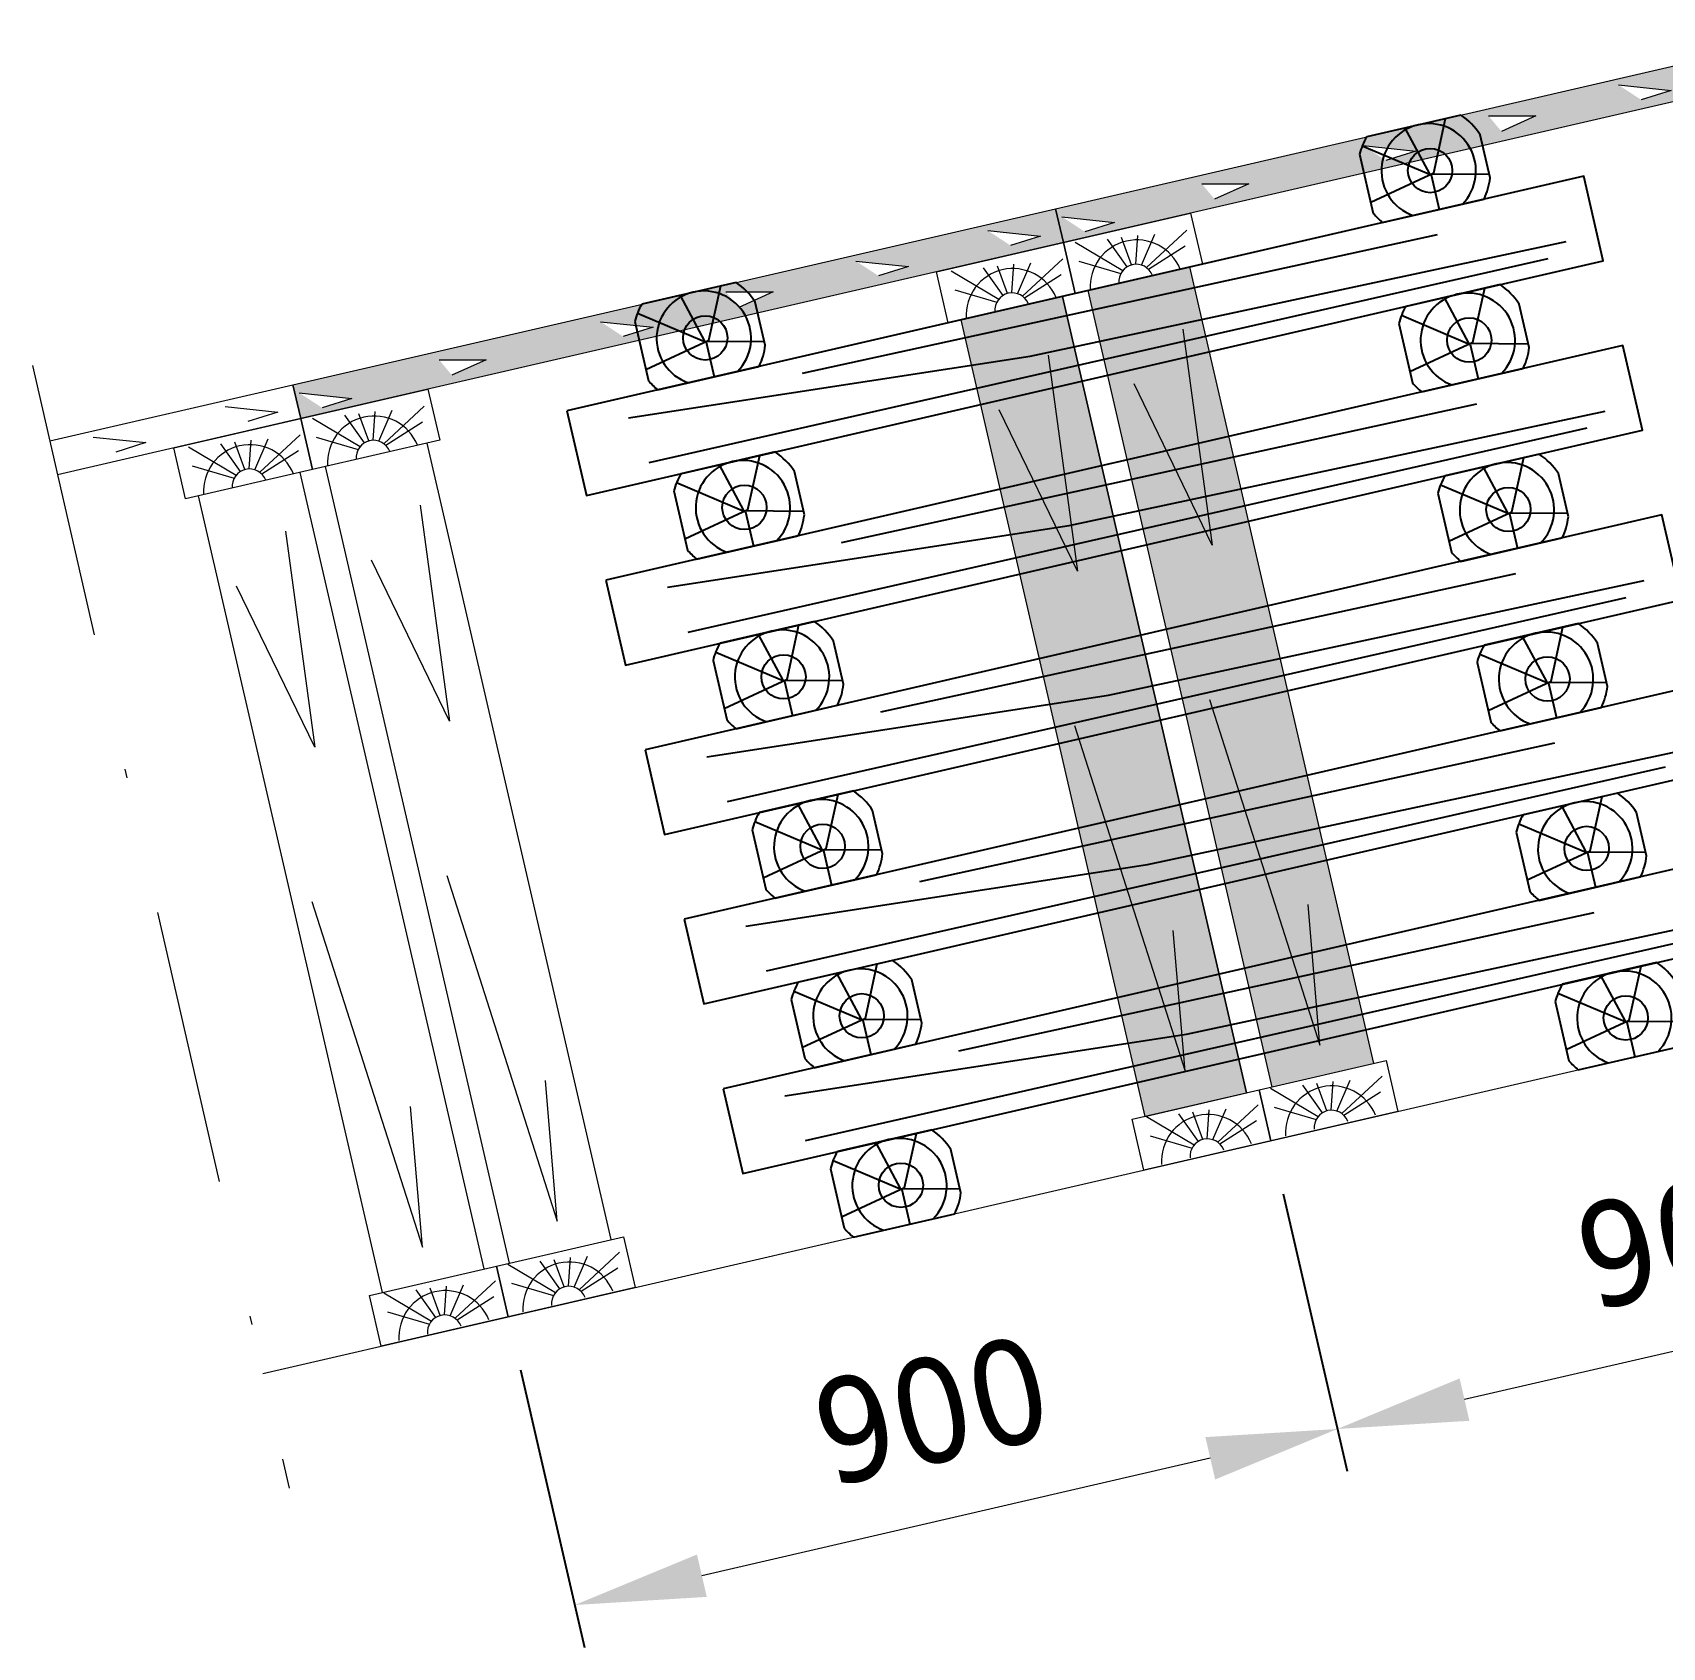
# Model space of a CAD drawing. Header units: millimetres. Extents: x 2161 to 3506, y -1213 to -250.
# Drawn here: x 2207.44 to 2226.18, y -528.35 to -509.79 of the extents above; entities that cross this region are included whole.
import ezdxf

# ---------------------------------------------------------------- set-up
doc = ezdxf.new("R2010")
doc.units = ezdxf.units.MM
doc.linetypes.add('штрихпунктирная2', pattern=[12.7, 6.35, -3.175, 0, -3.175])
doc.styles.add('стиль', font='TAHOMA.TTF')
doc.dimstyles.new('Копия DIN', dxfattribs={"dimtxt": 2, "dimasz": 2.5, "dimexe": 0.5, "dimexo": 0.625, "dimtad": 0, "dimdec": 0, "dimlfac": 100, "dimzin": 4, "dimdsep": 46, "dimtxsty": 'стиль', "dimcen": 2.5, "dimclre": 256, "dimclrt": 256, "dimadec": 0, "dimazin": 2, "dimtfac": 1, "dimtdec": 0, "dimtmove": 0, "dimatfit": 3, "dimfxl": 0, "dimtvp": 1, "dimtolj": 1, "dimtzin": 0, "dimlwd": 0, "dimarcsym": 0})

# ---------------------------------------------------------------- blocks, each defined once
blk = doc.blocks.new('бутокост')
at = {"color": 7}
for p, q in [((2896.633597139521, -913.6547074498612), (2896.633597139521, -913.6547074498612)), ((2897.869123593711, -913.6547074498612), (2896.757413279546, -913.6547074498613)), ((2905.187450995258, -913.6547074498612), (2905.187450995258, -913.6547074498612)), ((2906.422977449449, -913.6547074498612), (2905.311267135284, -913.6547074498613)), ((2896.633597139521, -913.8297591277977), (2896.633597139521, -914.5286100497156)), ((2898.03359713952, -914.434483990772), (2898.033597139521, -913.923885186742)), ((2905.187450995258, -913.8297591277977), (2905.187450995258, -914.5286100497156)), ((2906.587450995258, -914.434483990772), (2906.587450995258, -913.923885186742)), ((2896.714996564111, -914.6547074498612), (2897.911540309146, -914.6547074498612)), ((2905.268850419849, -914.6547074498612), (2906.465394164884, -914.6547074498612)), ((2896.633597139521, -915.6547074498612), (2896.633597139521, -915.6547074498612)), ((2897.869123593711, -915.6547074498612), (2896.757413279546, -915.6547074498613)), ((2905.187450995258, -915.6547074498612), (2905.187450995258, -915.6547074498612)), ((2906.422977449449, -915.6547074498612), (2905.311267135284, -915.6547074498613)), ((2896.633597139521, -915.8297591277977), (2896.633597139521, -916.5286100497156)), ((2898.03359713952, -916.434483990772), (2898.033597139521, -915.923885186742)), ((2905.187450995258, -915.8297591277977), (2905.187450995258, -916.5286100497156)), ((2906.587450995258, -916.434483990772), (2906.587450995258, -915.923885186742)), ((2896.714996564111, -916.6547074498612), (2897.911540309146, -916.6547074498612)), ((2905.268850419849, -916.6547074498612), (2906.465394164884, -916.6547074498612)), ((2896.633597139521, -917.6547074498612), (2896.633597139521, -917.6547074498612)), ((2897.869123593711, -917.6547074498612), (2896.757413279546, -917.6547074498613)), ((2905.187450995258, -917.6547074498612), (2905.187450995258, -917.6547074498612)), ((2906.422977449449, -917.6547074498612), (2905.311267135284, -917.6547074498613)), ((2896.633597139521, -917.8297591277977), (2896.633597139521, -918.5286100497156)), ((2905.187450995258, -917.8297591277977), (2905.187450995258, -918.5286100497156)), ((2898.03359713952, -918.434483990772), (2898.033597139521, -917.923885186742)), ((2906.587450995258, -918.434483990772), (2906.587450995258, -917.923885186742)), ((2896.714996564111, -918.6547074498612), (2897.911540309146, -918.6547074498612)), ((2905.268850419849, -918.6547074498612), (2906.465394164884, -918.6547074498612)), ((2896.633597139521, -919.6547074498612), (2896.633597139521, -919.6547074498612)), ((2897.869123593711, -919.6547074498612), (2896.757413279546, -919.6547074498613)), ((2905.187450995258, -919.6547074498612), (2905.187450995258, -919.6547074498612)), ((2906.422977449449, -919.6547074498612), (2905.311267135284, -919.6547074498613)), ((2896.633597139521, -919.8297591277977), (2896.633597139521, -920.5286100497156)), ((2898.03359713952, -920.434483990772), (2898.033597139521, -919.923885186742)), ((2905.187450995258, -919.8297591277977), (2905.187450995258, -920.5286100497156)), ((2906.587450995258, -920.434483990772), (2906.587450995258, -919.923885186742)), ((2896.714996564111, -920.6547074498612), (2897.911540309146, -920.6547074498612)), ((2905.268850419849, -920.6547074498612), (2906.465394164884, -920.6547074498612)), ((2896.633597139521, -921.6547074498612), (2896.633597139521, -921.6547074498612)), ((2897.869123593711, -921.6547074498612), (2896.757413279546, -921.6547074498613)), ((2905.187450995258, -921.6547074498612), (2905.187450995258, -921.6547074498612)), ((2906.422977449449, -921.6547074498612), (2905.311267135284, -921.6547074498613)), ((2896.633597139521, -921.8297591277977), (2896.633597139521, -922.5286100497156)), ((2898.03359713952, -922.434483990772), (2898.033597139521, -921.923885186742)), ((2905.187450995258, -921.8297591277977), (2905.187450995258, -922.5286100497156)), ((2906.587450995258, -922.434483990772), (2906.587450995258, -921.923885186742)), ((2896.714996564111, -922.6547074498612), (2897.911540309146, -922.6547074498612)), ((2905.268850419849, -922.6547074498612), (2906.465394164884, -922.6547074498612)), ((2896.633597139521, -923.6547074498612), (2896.633597139521, -923.6547074498612)), ((2897.869123593711, -923.6547074498612), (2896.757413279546, -923.6547074498613)), ((2905.187450995258, -923.6547074498612), (2905.187450995258, -923.6547074498612)), ((2906.422977449449, -923.6547074498612), (2905.311267135284, -923.6547074498613)), ((2896.633597139521, -923.8297591277977), (2896.633597139521, -924.5286100497156)), ((2905.187450995258, -923.8297591277977), (2905.187450995258, -924.5286100497156)), ((2898.03359713952, -924.434483990772), (2898.033597139521, -923.923885186742)), ((2906.587450995258, -924.434483990772), (2906.587450995258, -923.923885186742)), ((2896.714996564111, -924.6547074498612), (2897.911540309146, -924.6547074498612)), ((2905.268850419849, -924.6547074498612), (2906.465394164884, -924.6547074498612))]:
    blk.add_line(p, q, dxfattribs=at)
for points in [[(2896.633597139521, -914.395389277124), (2897.415208231233, -914.2301327387559), (2897.688693528026, -913.6547074498612)], [(2896.685155392709, -913.7438396347984), (2897.381233889421, -914.247122249868), (2897.381233889421, -914.6547074498612)], [(2897.208309213444, -913.6547074498612), (2897.364229949344, -914.2301327387559), (2898.033597139521, -914.3901151126576)], [(2905.187450995258, -914.395389277124), (2905.96906208697, -914.2301327387559), (2906.242547383763, -913.6547074498612)], [(2905.239009248447, -913.7438396347984), (2905.935087745158, -914.247122249868), (2905.935087745158, -914.6547074498612)], [(2905.762163069181, -913.6547074498612), (2905.918083805082, -914.2301327387559), (2906.587450995258, -914.3901151126576)], [(2895.641121137625, -914.6547074498612), (2895.641121137625, -915.6547074498612), (2907.641121137625, -915.6547074498612), (2907.641121137625, -914.6547074498612), (2895.641121137625, -914.6547074498612)], [(2898.378939950937, -914.8411640220238), (2905.853362226037, -914.931482586795)], [(2896.313464306713, -914.8927746304635), (2900.973684191529, -915.2411360457718), (2907.27337568337, -915.3443572626529)], [(2896.429657897239, -915.4475784795341), (2907.028093009296, -915.4862762441971)], [(2896.633597139521, -916.395389277124), (2897.415208231233, -916.2301327387559), (2897.688693528026, -915.6547074498612)], [(2896.685155392709, -915.7438396347984), (2897.381233889421, -916.247122249868), (2897.381233889421, -916.6547074498612)], [(2897.208309213444, -915.6547074498612), (2897.364229949344, -916.2301327387559), (2898.033597139521, -916.3901151126576)], [(2905.187450995258, -916.395389277124), (2905.96906208697, -916.2301327387559), (2906.242547383763, -915.6547074498612)], [(2905.239009248447, -915.7438396347984), (2905.935087745158, -916.247122249868), (2905.935087745158, -916.6547074498612)], [(2905.762163069181, -915.6547074498612), (2905.918083805082, -916.2301327387559), (2906.587450995258, -916.3901151126576)], [(2895.641121137625, -916.6547074498612), (2895.641121137625, -917.6547074498612), (2907.641121137625, -917.6547074498612), (2907.641121137625, -916.6547074498612), (2895.641121137625, -916.6547074498612)], [(2896.313464306713, -916.8927746304635), (2900.973684191529, -917.2411360457718), (2907.27337568337, -917.3443572626529)], [(2898.378939950937, -916.8411640220238), (2905.853362226037, -916.931482586795)], [(2896.429657897239, -917.4475784795341), (2907.028093009296, -917.4862762441971)], [(2896.633597139521, -918.395389277124), (2897.415208231233, -918.2301327387559), (2897.688693528026, -917.6547074498612)], [(2897.208309213444, -917.6547074498612), (2897.364229949344, -918.2301327387559), (2898.033597139521, -918.3901151126576)], [(2905.187450995258, -918.395389277124), (2905.96906208697, -918.2301327387559), (2906.242547383763, -917.6547074498612)], [(2905.762163069181, -917.6547074498612), (2905.918083805082, -918.2301327387559), (2906.587450995258, -918.3901151126576)], [(2896.685155392709, -917.7438396347984), (2897.381233889421, -918.247122249868), (2897.381233889421, -918.6547074498612)], [(2905.239009248447, -917.7438396347984), (2905.935087745158, -918.247122249868), (2905.935087745158, -918.6547074498612)], [(2895.641121137625, -918.6547074498612), (2895.641121137625, -919.6547074498612), (2907.641121137625, -919.6547074498612), (2907.641121137625, -918.6547074498612), (2895.641121137625, -918.6547074498612)], [(2896.313464306713, -918.8927746304635), (2900.973684191529, -919.2411360457718), (2907.27337568337, -919.3443572626529)], [(2898.378939950937, -918.8411640220238), (2905.853362226037, -918.931482586795)], [(2896.429657897239, -919.4475784795341), (2907.028093009296, -919.4862762441971)], [(2896.633597139521, -920.395389277124), (2897.415208231233, -920.2301327387559), (2897.688693528026, -919.6547074498612)], [(2896.685155392709, -919.7438396347984), (2897.381233889421, -920.247122249868), (2897.381233889421, -920.6547074498612)], [(2897.208309213444, -919.6547074498612), (2897.364229949344, -920.2301327387559), (2898.033597139521, -920.3901151126576)], [(2905.187450995258, -920.395389277124), (2905.96906208697, -920.2301327387559), (2906.242547383763, -919.6547074498612)], [(2905.239009248447, -919.7438396347984), (2905.935087745158, -920.247122249868), (2905.935087745158, -920.6547074498612)], [(2905.762163069181, -919.6547074498612), (2905.918083805082, -920.2301327387559), (2906.587450995258, -920.3901151126576)], [(2895.641121137625, -920.6547074498612), (2895.641121137625, -921.6547074498612), (2907.641121137625, -921.6547074498612), (2907.641121137625, -920.6547074498612), (2895.641121137625, -920.6547074498612)], [(2898.378939950937, -920.8411640220238), (2905.853362226037, -920.931482586795)], [(2896.313464306713, -920.8927746304635), (2900.973684191529, -921.2411360457718), (2907.27337568337, -921.3443572626529)], [(2896.429657897239, -921.4475784795341), (2907.028093009296, -921.4862762441971)], [(2896.633597139521, -922.395389277124), (2897.415208231233, -922.2301327387559), (2897.688693528026, -921.6547074498612)], [(2896.685155392709, -921.7438396347984), (2897.381233889421, -922.247122249868), (2897.381233889421, -922.6547074498612)], [(2897.208309213444, -921.6547074498612), (2897.364229949344, -922.2301327387559), (2898.033597139521, -922.3901151126576)], [(2905.187450995258, -922.395389277124), (2905.96906208697, -922.2301327387559), (2906.242547383763, -921.6547074498612)], [(2905.239009248447, -921.7438396347984), (2905.935087745158, -922.247122249868), (2905.935087745158, -922.6547074498612)], [(2905.762163069181, -921.6547074498612), (2905.918083805082, -922.2301327387559), (2906.587450995258, -922.3901151126576)], [(2895.641121137625, -922.6547074498612), (2895.641121137625, -923.6547074498612), (2907.641121137625, -923.6547074498612), (2907.641121137625, -922.6547074498612), (2895.641121137625, -922.6547074498612)], [(2896.313464306713, -922.8927746304635), (2900.973684191529, -923.2411360457718), (2907.27337568337, -923.3443572626529)], [(2898.378939950937, -922.8411640220238), (2905.853362226037, -922.931482586795)], [(2896.429657897239, -923.4475784795341), (2907.028093009296, -923.4862762441971)], [(2896.633597139521, -924.395389277124), (2897.415208231233, -924.2301327387559), (2897.688693528026, -923.6547074498612)], [(2897.208309213444, -923.6547074498612), (2897.364229949344, -924.2301327387559), (2898.033597139521, -924.3901151126576)], [(2905.187450995258, -924.395389277124), (2905.96906208697, -924.2301327387559), (2906.242547383763, -923.6547074498612)], [(2905.762163069181, -923.6547074498612), (2905.918083805082, -924.2301327387559), (2906.587450995258, -924.3901151126576)], [(2896.685155392709, -923.7438396347984), (2897.381233889421, -924.247122249868), (2897.381233889421, -924.6547074498612)], [(2905.239009248447, -923.7438396347984), (2905.935087745158, -924.247122249868), (2905.935087745158, -924.6547074498612)]]:
    blk.add_lwpolyline(points, dxfattribs=at)
for centre in [(2897.381233889421, -914.1961740998686), (2905.935087745158, -914.1961740998686), (2897.381233889421, -916.1961740998686), (2905.935087745158, -916.1961740998686), (2897.381233889421, -918.1961740998686), (2905.935087745158, -918.1961740998686), (2897.381233889421, -920.1961740998686), (2905.935087745158, -920.1961740998686), (2897.381233889421, -922.1961740998686), (2905.935087745158, -922.1961740998686), (2897.381233889421, -924.1961740998686), (2905.935087745158, -924.1961740998686)]:
    blk.add_circle(centre, 0.2547407499969268, dxfattribs=at)
for centre, radius, start, end in [((2897.313268436629, -914.1791845887565), 0.7642324416556221, 136.6636758200408, 152.7918741785282), ((2897.364229949344, -914.1961740998686), 0.5434401388793049, 302.4606188479764, 237.5393811520237), ((2897.313268436629, -914.1791845887565), 0.7642324416556221, 19.51538021720285, 43.33632417995921), ((2905.867122292366, -914.1791845887565), 0.7642324416556221, 136.6636758200408, 152.7918741785282), ((2905.918083805082, -914.1961740998686), 0.5434401388793049, 302.4606188479764, 237.5393811520237), ((2905.867122292366, -914.1791845887565), 0.7642324416556221, 19.51538021720285, 43.33632417995922), ((2897.313268436629, -914.1791845887565), 0.7642324416556221, 321.5213614869509, 340.4846197827972), ((2905.867122292366, -914.1791845887565), 0.7642324416556221, 321.5213614869509, 340.4846197827972), ((2897.313268436629, -914.1791845887565), 0.7642324416556221, 207.2081258214718, 218.4786385130489), ((2905.867122292366, -914.1791845887565), 0.7642324416556221, 207.2081258214718, 218.4786385130489), ((2897.313268436629, -916.1791845887565), 0.7642324416556221, 136.6636758200408, 152.7918741785282), ((2897.364229949344, -916.1961740998686), 0.5434401388793049, 302.4606188479764, 237.5393811520237), ((2897.313268436629, -916.1791845887565), 0.7642324416556221, 19.51538021720285, 43.33632417995921), ((2905.867122292366, -916.1791845887565), 0.7642324416556221, 136.6636758200408, 152.7918741785282), ((2905.918083805082, -916.1961740998686), 0.5434401388793049, 302.4606188479764, 237.5393811520237), ((2905.867122292366, -916.1791845887565), 0.7642324416556221, 19.51538021720285, 43.33632417995923), ((2897.313268436629, -916.1791845887565), 0.7642324416556221, 207.2081258214718, 218.4786385130489), ((2897.313268436629, -916.1791845887565), 0.7642324416556221, 321.5213614869509, 340.4846197827972), ((2905.867122292366, -916.1791845887565), 0.7642324416556221, 207.2081258214718, 218.4786385130489), ((2905.867122292366, -916.1791845887565), 0.7642324416556221, 321.5213614869509, 340.4846197827972), ((2897.313268436629, -918.1791845887565), 0.7642324416556221, 136.6636758200408, 152.7918741785282), ((2897.364229949344, -918.1961740998686), 0.5434401388793049, 302.4606188479764, 237.5393811520237), ((2897.313268436629, -918.1791845887565), 0.7642324416556221, 19.51538021720285, 43.33632417995921), ((2905.867122292366, -918.1791845887565), 0.7642324416556221, 136.6636758200408, 152.7918741785282), ((2905.918083805082, -918.1961740998686), 0.5434401388793049, 302.4606188479764, 237.5393811520237), ((2905.867122292366, -918.1791845887565), 0.7642324416556221, 19.51538021720285, 43.33632417995923), ((2897.313268436629, -918.1791845887565), 0.7642324416556221, 321.5213614869509, 340.4846197827972), ((2905.867122292366, -918.1791845887565), 0.7642324416556221, 321.5213614869509, 340.4846197827972), ((2897.313268436629, -918.1791845887565), 0.7642324416556221, 207.2081258214718, 218.478638513049), ((2905.867122292366, -918.1791845887565), 0.7642324416556221, 207.2081258214718, 218.478638513049), ((2897.313268436629, -920.1791845887565), 0.7642324416556221, 136.6636758200408, 152.7918741785282), ((2897.364229949344, -920.1961740998686), 0.5434401388793049, 302.4606188479764, 237.5393811520237), ((2897.313268436629, -920.1791845887565), 0.7642324416556221, 19.51538021720285, 43.33632417995921), ((2905.867122292366, -920.1791845887565), 0.7642324416556221, 136.6636758200408, 152.7918741785282), ((2905.918083805082, -920.1961740998686), 0.5434401388793049, 302.4606188479764, 237.5393811520237), ((2905.867122292366, -920.1791845887565), 0.7642324416556221, 19.51538021720285, 43.33632417995923), ((2897.313268436629, -920.1791845887565), 0.7642324416556221, 321.5213614869509, 340.4846197827972), ((2905.867122292366, -920.1791845887565), 0.7642324416556221, 321.5213614869509, 340.4846197827972), ((2897.313268436629, -920.1791845887565), 0.7642324416556221, 207.2081258214718, 218.478638513049), ((2905.867122292366, -920.1791845887565), 0.7642324416556221, 207.2081258214718, 218.478638513049), ((2897.313268436629, -922.1791845887565), 0.7642324416556221, 136.6636758200408, 152.7918741785282), ((2897.364229949344, -922.1961740998686), 0.5434401388793049, 302.4606188479764, 237.5393811520237), ((2897.313268436629, -922.1791845887565), 0.7642324416556221, 19.51538021720285, 43.33632417995921), ((2905.867122292366, -922.1791845887565), 0.7642324416556221, 136.6636758200408, 152.7918741785282), ((2905.918083805082, -922.1961740998686), 0.5434401388793049, 302.4606188479764, 237.5393811520237), ((2905.867122292366, -922.1791845887565), 0.7642324416556221, 19.51538021720285, 43.33632417995926), ((2897.313268436629, -922.1791845887565), 0.7642324416556221, 207.2081258214718, 218.478638513049), ((2897.313268436629, -922.1791845887565), 0.7642324416556221, 321.5213614869509, 340.4846197827972), ((2905.867122292366, -922.1791845887565), 0.7642324416556221, 207.2081258214718, 218.478638513049), ((2905.867122292366, -922.1791845887565), 0.7642324416556221, 321.5213614869509, 340.4846197827972), ((2897.313268436629, -924.1791845887565), 0.7642324416556221, 136.6636758200408, 152.7918741785282), ((2897.364229949344, -924.1961740998686), 0.5434401388793049, 302.4606188479764, 237.5393811520237), ((2897.313268436629, -924.1791845887565), 0.7642324416556221, 19.51538021720285, 43.33632417995921), ((2905.867122292366, -924.1791845887565), 0.7642324416556221, 136.6636758200408, 152.7918741785282), ((2905.918083805082, -924.1961740998686), 0.5434401388793049, 302.4606188479764, 237.5393811520237), ((2905.867122292366, -924.1791845887565), 0.7642324416556221, 19.51538021720285, 43.33632417995926), ((2897.313268436629, -924.1791845887565), 0.7642324416556221, 321.5213614869509, 340.4846197827972), ((2905.867122292366, -924.1791845887565), 0.7642324416556221, 321.5213614869509, 340.4846197827972), ((2897.313268436629, -924.1791845887565), 0.7642324416556221, 207.2081258214718, 218.478638513049), ((2905.867122292366, -924.1791845887565), 0.7642324416556221, 207.2081258214718, 218.478638513049)]:
    blk.add_arc(centre, radius, start, end, dxfattribs=at)
blk = doc.blocks.new('223')
at = {"color": 7, "lineweight": 15}
for points in [[(3696.820343833757, -1073.215251530896), (3696.820984077176, -1073.615251530896), (3687.820984077176, -1073.615251530896), (3687.820632248237, -1073.215251530896), (3696.820343833757, -1073.215251530896)], [(3687.870451148361, -1073.322821691869), (3688.446153862564, -1073.520907086582), (3688.087514424971, -1073.54921320907)], [(3689.52205326575, -1073.313386317707), (3690.050576532691, -1073.4360117042), (3689.625866959328, -1073.520907086582)], [(3691.428500036754, -1073.303950943544), (3692.004202750957, -1073.502036338258), (3691.645563313365, -1073.530342460745)], [(3692.910218324802, -1073.29452706192), (3693.438741591743, -1073.417152448414), (3693.01403201838, -1073.502047830796)], [(3694.44665705773, -1073.285091687758), (3695.022359771932, -1073.483177082471), (3694.66372033434, -1073.511483204959)], [(3696.002911849634, -1073.285091687758), (3696.578614563836, -1073.483177082471), (3696.219975126244, -1073.511483204959)]]:
    blk.add_lwpolyline(points, dxfattribs=at)
blk = doc.blocks.new('*D473')
at = {"linetype": 'ByBlock', "lineweight": -2}
for p, q in [((2230.584433603185, -521.1139384192898), (2231.321292156687, -524.3056234665421)), ((2221.815103020118, -523.1384979083846), (2222.55196157362, -526.3301829556369))]:
    blk.add_line(p, q, dxfattribs=at)
at = {"color": 0, "linetype": 'ByBlock', "lineweight": 0}
blk.add_line((2229.747261532337, -524.1558650156653), (2223.901041143626, -525.5055713417285), dxfattribs=at)
at = {"color": 0, "lineweight": -2}
for points in [[(2229.691023768751, -523.912272499469), (2229.803499295923, -524.3994575318617), (2231.208816629515, -523.8184384341496)], [(2223.84480338004, -525.2619788255322), (2223.957278907211, -525.7491638579249), (2222.439486046448, -525.8429979232444)]]:
    blk.add_solid(points, dxfattribs=at)
at = {"layer": 'Defpoints', "color": 0, "lineweight": -2}
for p in [(2230.44383919422, -520.5049571287989), (2221.674508611153, -522.5295166178937), (2222.439486046448, -525.8429979232444)]:
    blk.add_point(p, dxfattribs=at)
at = {"lineweight": 0, "insert": (2226.54315136412, -523.6135735712419), "char_height": 1.2, "attachment_point": 5, "rotation": 13.000000000000213, "style": 'стиль'}
blk.add_mtext('\\A1;900', dxfattribs=at)
blk = doc.blocks.new('*D403')
at = {"linetype": 'ByBlock', "lineweight": -2}
for p, q in [((2221.815103020118, -523.1384979083846), (2222.551961573619, -526.3301829556365)), ((2213.045772437051, -525.1630573974793), (2213.782630990552, -528.3547424447313))]:
    blk.add_line(p, q, dxfattribs=at)
at = {"color": 0, "linetype": 'ByBlock', "lineweight": 0}
blk.add_line((2220.97793094927, -526.1804245047597), (2215.131710560558, -527.5301308308228), dxfattribs=at)
at = {"color": 0, "lineweight": -2}
for points in [[(2220.921693185684, -525.9368319885634), (2221.034168712856, -526.4240170209561), (2222.439486046448, -525.842997923244)], [(2215.075472796972, -527.2865383146266), (2215.187948324144, -527.7737233470193), (2213.670155463381, -527.8675574123387)]]:
    blk.add_solid(points, dxfattribs=at)
at = {"layer": 'Defpoints', "color": 0, "lineweight": -2}
for p in [(2221.674508611153, -522.5295166178937), (2212.905178028086, -524.5540761069884), (2213.670155463381, -527.8675574123387)]:
    blk.add_point(p, dxfattribs=at)
at = {"lineweight": 0, "insert": (2217.773820781053, -525.6381330603363), "char_height": 1.2, "attachment_point": 5, "rotation": 13.000000000000213, "style": 'стиль'}
blk.add_mtext('\\A1;900', dxfattribs=at)

msp = doc.modelspace()

# ---------------------------------------------------------------- hatches: boundary and pattern name
at = {"lineweight": 0}
h = msp.add_hatch(color=7, dxfattribs=at)
h.paths.add_polyline_path([(2227.968753762415, -509.7870304395992), (2228.059358018174, -510.1766344420813), (2219.290027435107, -512.201193931176), (2219.199704201783, -511.8115250495526)])
edge = h.paths.add_edge_path(flags=16)
edge.add_line((2219.272444267852, -511.90513138016), (2219.877951277178, -511.9686349264913))
edge.add_line((2219.877951277178, -511.9686349264913), (2219.534871237234, -512.0768918845088))
edge = h.paths.add_edge_path(flags=16)
edge.add_line((2220.879593432605, -511.5244081963629), (2221.422155392436, -511.524998836001))
edge.add_line((2221.422155392436, -511.524998836001), (2221.0274284037, -511.7032572215509))
edge = h.paths.add_edge_path(flags=16)
edge.add_line((2222.735055599012, -511.0863574390414), (2223.340562608338, -511.1498609853724))
edge.add_line((2223.340562608338, -511.1498609853724), (2222.997482568395, -511.2581179433899))
edge = h.paths.add_edge_path(flags=16)
edge.add_line((2224.176677631224, -510.743860999756), (2224.719239591054, -510.7444516393943))
edge.add_line((2224.719239591054, -510.7444516393943), (2224.324512602318, -510.922710024944))
edge = h.paths.add_edge_path(flags=16)
edge.add_line((2225.6716150416, -510.3890439407155), (2226.277122050925, -510.4525474870465))
edge.add_line((2226.277122050925, -510.4525474870465), (2225.934042010982, -510.560804445064))
edge = h.paths.add_edge_path(flags=16)
edge.add_line((2227.187983124009, -510.0389627844488), (2227.793490133335, -510.1024663307798))
edge.add_line((2227.793490133335, -510.1024663307798), (2227.450410093391, -510.2107232887975))
h = msp.add_hatch(color=7, dxfattribs=at)
h.paths.add_polyline_path([(2219.199423179348, -511.811589928694), (2219.290027435107, -512.201193931176), (2210.52069685204, -514.2257534202708), (2210.430373618716, -513.8360845386474)])
edge = h.paths.add_edge_path(flags=16)
edge.add_line((2210.503113684785, -513.9296908692547), (2211.10862069411, -513.9931944155862))
edge.add_line((2211.10862069411, -513.9931944155862), (2210.765540654167, -514.1014513736036))
edge = h.paths.add_edge_path(flags=16)
edge.add_line((2212.110262849538, -513.5489676854577), (2212.652824809369, -513.5495583250959))
edge.add_line((2212.652824809369, -513.5495583250959), (2212.258097820633, -513.7278167106458))
edge = h.paths.add_edge_path(flags=16)
edge.add_line((2213.965725015945, -513.1109169281362), (2214.571232025271, -513.1744204744673))
edge.add_line((2214.571232025271, -513.1744204744673), (2214.228151985328, -513.2826774324847))
edge = h.paths.add_edge_path(flags=16)
edge.add_line((2215.407347048157, -512.7684204888508), (2215.949909007987, -512.7690111284892))
edge.add_line((2215.949909007987, -512.7690111284892), (2215.555182019251, -512.9472695140389))
edge = h.paths.add_edge_path(flags=16)
edge.add_line((2216.902284458532, -512.4136034298103), (2217.507791467858, -512.4771069761414))
edge.add_line((2217.507791467858, -512.4771069761414), (2217.164711427914, -512.5853639341587))
edge = h.paths.add_edge_path(flags=16)
edge.add_line((2218.418652540942, -512.0635222735436), (2219.024159550268, -512.1270258198747))
edge.add_line((2219.024159550268, -512.1270258198747), (2218.681079510324, -512.2352827778923))
for points in [[(2219.571153577433, -512.7520733118893), (2221.685693488265, -521.9111519208707), (2222.854937566008, -521.6412106556584), (2220.740397655175, -512.482132046677)], [(2218.109598480254, -513.0894998934054), (2220.224138391086, -522.2485785023869), (2221.393382468828, -521.9786372371743), (2219.278842557997, -512.8195586281929)]]:
    msp.add_hatch(color=7, dxfattribs=at).paths.add_polyline_path(points)

# ---------------------------------------------------------------- linework, layer by layer
at = {"color": 7, "lineweight": 15}
for p, q in [((2220.740397655174, -512.4821320466767), (2222.854937566006, -521.6412106556584)), ((2219.278842557997, -512.8195586281925), (2221.393382468828, -521.9786372371743)), ((2219.571153577433, -512.7520733118893), (2221.685693488263, -521.9111519208711)), ((2218.109598480254, -513.0894998934054), (2220.224138391086, -522.2485785023869)), ((2211.971067072107, -514.5066915357716), (2214.085606982939, -523.6657701447532)), ((2210.801822994365, -514.7766328009841), (2212.916362905196, -523.935711409966)), ((2210.509511974929, -514.8441181172873), (2212.624051885761, -524.0031967262692)), ((2209.340267897187, -515.1140593825), (2211.454807808019, -524.2731379914815))]:
    msp.add_line(p, q, dxfattribs=at)
at = {"color": 7, "lineweight": 0}
msp.add_line((2210.084349238155, -525.2053157471942), (2261.08317420003, -513.4313092787172), dxfattribs=at)
at = {"color": 7, "linetype": 'штрихпунктирная2', "lineweight": 15, "ltscale": 0.5}
msp.add_line((2207.436401996321, -513.6152321606862), (2210.385273674598, -526.5224641089478), dxfattribs=at)
at = {"color": 7, "lineweight": 15}
for points in [[(2220.751582532285, -511.8637673496543), (2220.886553164892, -512.4483893885251), (2219.424998067714, -512.7858159700413), (2219.290027435108, -512.2011939311703), (2220.751582532285, -511.8637673496543)], [(2220.022388214278, -512.4790848905079), (2219.795738639385, -512.1612139107631)], [(2220.070621834799, -512.4581266610751), (2219.956455009871, -512.1444321215515)], [(2220.121301056865, -512.4504747910889), (2220.144527474539, -512.1186792027688)], [(2220.186030542025, -512.4597627996611), (2220.33973452441, -512.1045157391102)], [(2220.708147223013, -512.0585259577917), (2220.244258853451, -512.4893703011812)], [(2219.290027435108, -512.2011939311703), (2219.424998067714, -512.7858159700413), (2217.963442970537, -513.123242551557), (2217.828472337929, -512.5386205126861), (2219.290027435108, -512.2011939311703)], [(2219.42606061299, -512.1952583572868), (2219.972910868843, -512.521139683309)], [(2220.689678611246, -512.2433215867636), (2220.26855748464, -512.5104542227025)], [(2217.999932917363, -512.5245058786902), (2218.546783173215, -512.8503872047124)], [(2218.596260518651, -512.8083324119118), (2218.369610943759, -512.4904614321665)], [(2218.644494139172, -512.787374182479), (2218.530327314245, -512.473679642955)], [(2218.695173361238, -512.7797223124924), (2218.718399778912, -512.447926724172)], [(2218.759902846397, -512.789010321065), (2218.913606828783, -512.4337632605136)], [(2219.282019527386, -512.3877734791952), (2218.818131157825, -512.8186178225844)], [(2219.466935819981, -512.4157743484973), (2219.94841008234, -512.5574265454545)], [(2219.263550915619, -512.5725691081668), (2218.842429789013, -512.8397017441059)], [(2218.040808124353, -512.7450218699012), (2218.522282386713, -512.886674066858)], [(2220.662762616143, -513.1970836100743), (2221.000397714854, -515.6800417610586), (2220.101389830179, -513.8270945919851)], [(2219.11198459503, -513.496240882507), (2219.44961969374, -515.9791990334916), (2218.550611809065, -514.1262518644182)], [(2207.63433817186, -514.4816001845804), (2210.430092596282, -513.8361494177827)], [(2210.430092596282, -513.8361494177827), (2210.520696852041, -514.2257534202652), (2207.723429483362, -514.8715534777664)], [(2211.982251949218, -513.8883268387492), (2212.117222581825, -514.47294887762), (2210.655667484647, -514.8103754591361), (2210.520696852041, -514.2257534202652), (2211.982251949218, -513.8883268387492)], [(2209.649321957875, -514.0880817626328), (2210.254828967201, -514.1515853089638), (2209.911748927258, -514.2598422669814)], [(2210.656730029923, -514.2198178463816), (2211.203580285775, -514.5456991724038)], [(2211.253057631211, -514.5036443796027), (2211.026408056318, -514.1857733998579)], [(2211.301291251732, -514.4826861501699), (2211.187124426804, -514.1689916106463)], [(2211.351970473798, -514.4750342801838), (2211.375196891472, -514.1432386918636)], [(2211.416699958958, -514.484322288756), (2211.570403941343, -514.129075228205)], [(2211.938816639946, -514.0830854468866), (2211.474928270384, -514.513929790276)], [(2210.520696852041, -514.2257534202652), (2210.655667484647, -514.8103754591361), (2209.194112387469, -515.1478020406519), (2209.059141754862, -514.5631800017807), (2210.520696852041, -514.2257534202652)], [(2210.512688944319, -514.41233296829), (2210.048800574757, -514.8431773116793)], [(2211.920348028179, -514.2678810758582), (2211.499226901573, -514.5350137117973)], [(2208.132953875465, -514.4381629188995), (2208.738460884791, -514.5016664652305), (2208.395380844848, -514.6099234232479)], [(2209.230602334296, -514.549065367785), (2209.777452590148, -514.8749466938073)], [(2209.826929935583, -514.8328919010064), (2209.600280360692, -514.5150209212613)], [(2209.875163556105, -514.8119336715738), (2209.760996731178, -514.4982391320498)], [(2209.925842778171, -514.8042818015872), (2209.949069195845, -514.4724862132668)], [(2209.99057226333, -514.8135698101598), (2210.144276245715, -514.4583227496084)], [(2210.494220332552, -514.5971285972614), (2210.073099205946, -514.8642612332008)], [(2210.697605236914, -514.4403338375921), (2211.179079499273, -514.5819860345493)], [(2209.271477541286, -514.769581358996), (2209.752951803646, -514.9112335559528)], [(2211.893432033075, -515.2216430991691), (2212.231067131786, -517.7046012501535), (2211.332059247112, -515.8516540810799)], [(2210.342654011963, -515.5208003716018), (2210.680289110673, -518.0037585225864), (2209.781281225998, -516.1508113535131)], [(2220.968083698996, -517.4536377222942), (2222.23914278001, -521.4283656056402), (2222.10153464305, -519.8117353527332)], [(2219.417305677883, -517.7527949947269), (2220.688364758898, -521.7275228780725), (2220.550756621938, -520.1108926251661)], [(2212.198753115928, -519.478197211389), (2213.469812196943, -523.4529250947351), (2213.332204059983, -521.836294841828)], [(2210.647975094816, -519.7773544838217), (2211.919034175831, -523.7520823671673), (2211.78142603887, -522.1354521142609)], [(2223.001093075723, -521.6074679975068), (2223.136063708331, -522.1920900363777), (2221.674508611153, -522.5295166178937), (2221.539537978546, -521.9448945790225), (2223.001093075723, -521.6074679975068)], [(2222.268150219646, -522.2065488361434), (2222.041500644753, -521.8886778563983)], [(2222.316383840167, -522.1855906067103), (2222.20221701524, -521.871896067187)], [(2222.367063062234, -522.1779387367242), (2222.390289479908, -521.8461431484043)], [(2222.431792547393, -522.1872267452966), (2222.585496529779, -521.8319796847454)], [(2222.953909228381, -521.7859899034268), (2222.490020858819, -522.2168342468165)], [(2221.539537978546, -521.9448945790225), (2221.674508611153, -522.5295166178937), (2220.212953513975, -522.8669431994094), (2220.077982881368, -522.2823211605385), (2221.539537978546, -521.9448945790225)], [(2221.671822618358, -521.9227223029218), (2222.21867287421, -522.2486036289445)], [(2222.935440616613, -521.9707855323984), (2222.514319490008, -522.2379181683373)], [(2220.245694922731, -522.2519698243257), (2220.792545178583, -522.5778511503479)], [(2220.842022524019, -522.5357963575468), (2220.615372949126, -522.2179253778017)], [(2220.890256144539, -522.5148381281138), (2220.776089319612, -522.2011435885904)], [(2220.940935366606, -522.5071862581278), (2220.964161784281, -522.1753906698075)], [(2221.005664851766, -522.5164742667), (2221.159368834151, -522.1612272061491)], [(2221.527781532754, -522.1152374248302), (2221.063893163192, -522.5460817682199)], [(2221.712697825349, -522.1432382941327), (2222.194172087708, -522.28489049109)], [(2221.509312920987, -522.3000330538018), (2221.088191794381, -522.5671656897407)], [(2220.286570129721, -522.4724858155362), (2220.768044392081, -522.6141380124934)], [(2214.231762492656, -523.6320274866016), (2214.366733125264, -524.2166495254726), (2212.905178028086, -524.5540761069885), (2212.770207395479, -523.9694540681173), (2214.231762492656, -523.6320274866016)], [(2212.770207395479, -523.9694540681173), (2212.905178028086, -524.5540761069885), (2211.443622930908, -524.891502688504), (2211.308652298301, -524.3068806496333), (2212.770207395479, -523.9694540681173)], [(2212.902492035291, -523.9472817920166), (2213.449342291143, -524.2731631180393)], [(2213.498819636579, -524.2311083252382), (2213.272170061686, -523.9132373454931)], [(2213.5470532571, -524.2101500958051), (2213.432886432172, -523.8964555562816)], [(2213.597732479167, -524.2024982258188), (2213.62095889684, -523.8707026374991)], [(2213.662461964326, -524.2117862343914), (2213.816165946711, -523.8565391738402)], [(2214.184578645314, -523.8105493925216), (2213.720690275752, -524.2413937359113)], [(2212.758450949687, -524.139796913925), (2212.294562580125, -524.5706412573147)], [(2214.166110033546, -523.9953450214932), (2213.744988906941, -524.2624776574319)], [(2211.476364339664, -524.2765293134205), (2212.023214595516, -524.6024106394427)], [(2212.072691940952, -524.5603558466416), (2211.846042366059, -524.2424848668966)], [(2212.120925561472, -524.5393976172086), (2212.006758736545, -524.2257030776852)], [(2212.171604783539, -524.5317457472224), (2212.194831201214, -524.1999501589023)], [(2212.236334268699, -524.5410337557948), (2212.390038251084, -524.1857866952439)], [(2212.73998233792, -524.3245925428964), (2212.318861211314, -524.5917251788353)], [(2212.943367242282, -524.1677977832276), (2213.42484150464, -524.3094499801848)], [(2211.517239546654, -524.497045304631), (2211.998713809015, -524.638697501588)]]:
    msp.add_lwpolyline(points, dxfattribs=at)
at = {"color": 7, "lineweight": 0}
msp.add_lwpolyline([(2218.109598480254, -513.0894998934054), (2220.224138391086, -522.2485785023869), (2221.393382468828, -521.9786372371743), (2219.278842557997, -512.8195586281929), (2218.109598480254, -513.0894998934054)], dxfattribs=at)
at = {"color": 7, "lineweight": 15}
for centre, radius, start, end in [((2220.133400211706, -512.707606630491), 0.5367129526174379, 21.91252387001219, 184.0874761300071), ((2218.707272516079, -513.0368541518944), 0.5367129526174379, 21.91252387001219, 184.0874761300071), ((2220.125608323469, -512.6506554338919), 0.2002269769505321, 20.43413259689462, 185.5658674031195), ((2218.699480627842, -512.9799029552958), 0.2002269769505321, 20.43413259689462, 185.5658674031195), ((2211.364069628638, -514.7321661195858), 0.5367129526174379, 21.91252387001219, 184.0874761300071), ((2209.937941933012, -515.0614136409893), 0.5367129526174379, 21.91252387001219, 184.0874761300071), ((2211.356277740402, -514.6752149229867), 0.2002269769505321, 20.43413259689462, 185.5658674031195), ((2209.930150044775, -515.0044624443906), 0.2002269769505321, 20.43413259689462, 185.5658674031195), ((2222.379162217074, -522.4350705761265), 0.5367129526174379, 21.91252387001219, 184.0874761300071), ((2220.953034521447, -522.7643180975301), 0.5367129526174379, 21.91252387001219, 184.0874761300071), ((2222.371370328838, -522.3781193795273), 0.2002269769505321, 20.43413259689462, 185.5658674031195), ((2220.94524263321, -522.7073669009308), 0.2002269769505321, 20.43413259689462, 185.5658674031195), ((2213.609831634007, -524.4596300652213), 0.5367129526174379, 21.91252387001219, 184.0874761300071), ((2212.18370393838, -524.788877586625), 0.5367129526174379, 21.91252387001219, 184.0874761300071), ((2213.602039745771, -524.4026788686222), 0.2002269769505321, 20.43413259689462, 185.5658674031195), ((2212.175912050143, -524.7319263900256), 0.2002269769505321, 20.43413259689462, 185.5658674031195)]:
    msp.add_arc(centre, radius, start, end, dxfattribs=at)

# ---------------------------------------------------------------- block references
at = {"color": 7, "lineweight": 0, "rotation": 12.99999999999991}
for p in [(-1615.523226528049, -295.6818503421852), (-1624.292557111116, -297.70640983128)]:
    msp.add_blockref('223', p, dxfattribs=at)
at = {"color": 1, "lineweight": 0, "rotation": 12.99999999999991}
msp.add_blockref('бутокост', (-813.5997899200829, -274.3008789434229), dxfattribs=at)

# ---------------------------------------------------------------- dimensions: what is measured, and where the dimension line sits
at = {"color": 7, "lineweight": 0}
for p1, p2, distance, picture, middle in [((2230.44383919422, -520.5049571287989), (2221.674508611153, -522.5295166178937), 3.4006394747780857, '*D473', (2226.54315136412, -523.6135735712419)), ((2221.674508611153, -522.5295166178937), (2212.905178028086, -524.5540761069885), 3.4006394747775315, '*D403', (2217.773820781053, -525.6381330603363))]:
    dim = msp.add_aligned_dim(p1=p1, p2=p2, distance=distance, dimstyle='Копия DIN', override={"dimtxt": 1.2, "dimasz": 1.5, "dimtix": 1}, dxfattribs=at)
    dim.commit()
    dim.dimension.update_dxf_attribs({"geometry": picture, "text_midpoint": middle})

doc.saveas('drawing.dxf')
